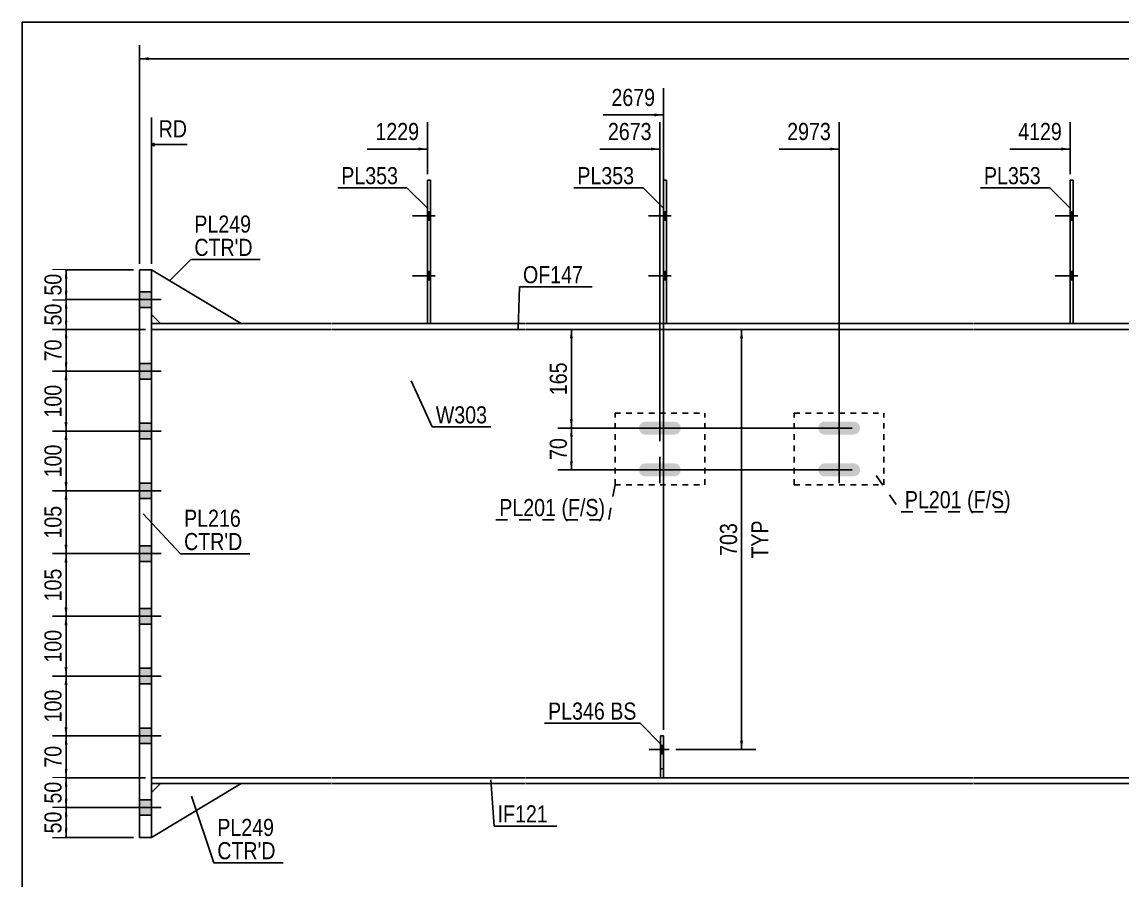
# Model space of a CAD drawing. Header units: millimetres. Extents: x -324 to 89, y -163 to 124.
# Drawn here: x -321.2 to -137.1, y -19.6 to 124 of the extents above; entities that cross this region are included whole.
import ezdxf

# ---------------------------------------------------------------- set-up
doc = ezdxf.new("R2010")
doc.units = ezdxf.units.MM
doc.linetypes.add('DXK_LINE_DOT1', pattern=[1.8814, 0.9407, -0.9407])
doc.linetypes.add('DXK_LINE_DOT2', pattern=[3.9198, 1.9599, -1.9599])
doc.styles.add('Arial Narrow', font='ARIALN.TTF', dxfattribs={"height": 0.2})

# ---------------------------------------------------------------- blocks, each defined once
blk = doc.blocks.new('Unknown-622305629-1210')
at = {"color": 5, "linetype": 'Continuous'}
for p, q in [((88.82, 123.95), (-321.18, 123.95)), ((-321.18, 123.95), (-321.18, -163.05))]:
    blk.add_line(p, q, dxfattribs=at)
blk = doc.blocks.new('Bolt-622305629-1665 - 1231')
at = {"color": 3, "linetype": 'DXK_LINE_DOT2'}
for p, q in [((-212.91, 2.2), (-216.21, 2.2)), ((-213.86, 2.9), (-214.36, 2.9)), ((-213.86, 1.5), (-214.36, 1.5))]:
    blk.add_line(p, q, dxfattribs=at)
blk = doc.blocks.new('Part-622305629-1338 - 1231')
at = {"color": 2, "linetype": 'Continuous'}
for p, q in [((-301.5, 82.5), (-299.5, 82.5)), ((-301.5, 82.5), (-301.5, -12.5)), ((-299.5, 82.5), (-299.5, -12.5)), ((-299.5, -12.5), (-301.5, -12.5))]:
    blk.add_line(p, q, dxfattribs=at)
blk = doc.blocks.new('Part-622305629-1367 - 1231')
at = {"color": 2, "linetype": 'Continuous'}
for p, q in [((-284.5, -3.5), (-299.5, -12.5)), ((-299.5, -5), (-298, -3.5))]:
    blk.add_line(p, q, dxfattribs=at)
at = {"color": 7, "linetype": 'DXK_LINE_DOT1'}
for p, q in [((-298, -3.5), (-284.5, -3.5)), ((-299.5, -12.5), (-299.5, -5))]:
    blk.add_line(p, q, dxfattribs=at)
blk = doc.blocks.new('Part-622305629-1676 - 1231')
at = {"color": 7, "linetype": 'DXK_LINE_DOT1'}
for p, q in [((-191.95, 46.5), (-191.95, 58.5)), ((-191.95, 58.5), (-176.95, 58.5)), ((-176.95, 46.5), (-176.95, 58.5)), ((-191.95, 46.5), (-176.95, 46.5))]:
    blk.add_line(p, q, dxfattribs=at)
blk = doc.blocks.new('Part-622305629-1372 - 1231')
at = {"color": 2, "linetype": 'Continuous'}
for p, q in [((-299.5, 82.5), (-284.5, 73.5)), ((-298, 73.5), (-299.5, 75))]:
    blk.add_line(p, q, dxfattribs=at)
at = {"color": 7, "linetype": 'DXK_LINE_DOT1'}
for p, q in [((-299.5, 75), (-299.5, 82.5)), ((-284.5, 73.5), (-298, 73.5))]:
    blk.add_line(p, q, dxfattribs=at)
blk = doc.blocks.new('Part-622305629-1516 - 1231')
at = {"color": 2, "linetype": 'Continuous'}
for p, q in [((-299.5, -2.5), (-269.5, -2.5)), ((-299.5, -3.5), (-269.5, -3.5)), ((-269.4, -2.5), (-237.05, -2.5)), ((-269.4, -3.5), (-237.05, -3.5)), ((-236.95, -2.5), (-161.95, -2.5)), ((-236.95, -3.5), (-161.95, -3.5)), ((-161.85, -2.5), (-129.5, -2.5)), ((-161.85, -3.5), (-129.5, -3.5))]:
    blk.add_line(p, q, dxfattribs=at)
at = {"color": 7, "linetype": 'DXK_LINE_DOT1'}
blk.add_line((-299.5, -3.5), (-299.5, -2.5), dxfattribs=at)
blk = doc.blocks.new('Part-622305629-1388 - 1231')
at = {"color": 7, "linetype": 'DXK_LINE_DOT1'}
for p, q in [((-299.5, 72.5), (-299.5, -2.5)), ((-299.5, 72.5), (-269.5, 72.5)), ((-269.4, 72.5), (-237.05, 72.5)), ((-236.95, 72.5), (-161.95, 72.5)), ((-161.85, 72.5), (-129.5, 72.5)), ((-299.5, -2.5), (-269.5, -2.5)), ((-269.4, -2.5), (-237.05, -2.5)), ((-236.95, -2.5), (-161.95, -2.5)), ((-161.85, -2.5), (-129.5, -2.5))]:
    blk.add_line(p, q, dxfattribs=at)
blk = doc.blocks.new('Bolt-622305629-1391 - 1231')
at = {"linetype": 'Continuous'}
for points in [[(-301.5, 78.8), (-301.5, 76.2), (-299.5, 76.2), (-299.5, 78.8)], [(-301.5, 78.8), (-301.5, 76.2), (-299.5, 76.2), (-299.5, 78.8)], [(-301.5, 66.8), (-301.5, 64.2), (-299.5, 64.2), (-299.5, 66.8)], [(-301.5, 66.8), (-301.5, 64.2), (-299.5, 64.2), (-299.5, 66.8)], [(-301.5, 56.8), (-301.5, 54.2), (-299.5, 54.2), (-299.5, 56.8)], [(-301.5, 56.8), (-301.5, 54.2), (-299.5, 54.2), (-299.5, 56.8)], [(-301.5, 46.8), (-301.5, 44.2), (-299.5, 44.2), (-299.5, 46.8)], [(-301.5, 46.8), (-301.5, 44.2), (-299.5, 44.2), (-299.5, 46.8)], [(-301.5, 36.3), (-301.5, 33.7), (-299.5, 33.7), (-299.5, 36.3)], [(-301.5, 36.3), (-301.5, 33.7), (-299.5, 33.7), (-299.5, 36.3)], [(-301.5, 25.8), (-301.5, 23.2), (-299.5, 23.2), (-299.5, 25.8)], [(-301.5, 25.8), (-301.5, 23.2), (-299.5, 23.2), (-299.5, 25.8)], [(-301.5, 15.8), (-301.5, 13.2), (-299.5, 13.2), (-299.5, 15.8)], [(-301.5, 15.8), (-301.5, 13.2), (-299.5, 13.2), (-299.5, 15.8)], [(-301.5, 5.8), (-301.5, 3.2), (-299.5, 3.2), (-299.5, 5.8)], [(-301.5, 5.8), (-301.5, 3.2), (-299.5, 3.2), (-299.5, 5.8)], [(-301.5, -6.2), (-301.5, -8.8), (-299.5, -8.8), (-299.5, -6.2)], [(-301.5, -6.2), (-301.5, -8.8), (-299.5, -8.8), (-299.5, -6.2)]]:
    blk.add_hatch(color=3, dxfattribs=at).paths.add_polyline_path(points)
at = {"color": 3, "linetype": 'Continuous'}
for p, q in [((-297.91, 77.5), (-308.5, 77.5)), ((-297.91, 77.5), (-308.5, 77.5)), ((-299.5, 78.8), (-301.5, 78.8)), ((-299.5, 78.8), (-301.5, 78.8)), ((-299.5, 76.2), (-301.5, 76.2)), ((-299.5, 76.2), (-301.5, 76.2)), ((-299.5, 66.8), (-301.5, 66.8)), ((-299.5, 66.8), (-301.5, 66.8)), ((-297.91, 65.5), (-308.5, 65.5)), ((-297.91, 65.5), (-308.5, 65.5)), ((-299.5, 64.2), (-301.5, 64.2)), ((-299.5, 64.2), (-301.5, 64.2)), ((-297.91, 55.5), (-308.5, 55.5)), ((-297.91, 55.5), (-308.5, 55.5)), ((-299.5, 56.8), (-301.5, 56.8)), ((-299.5, 56.8), (-301.5, 56.8)), ((-299.5, 54.2), (-301.5, 54.2)), ((-299.5, 54.2), (-301.5, 54.2)), ((-299.5, 46.8), (-301.5, 46.8)), ((-299.5, 46.8), (-301.5, 46.8)), ((-297.91, 45.5), (-308.5, 45.5)), ((-297.91, 45.5), (-308.5, 45.5)), ((-299.5, 44.2), (-301.5, 44.2)), ((-299.5, 44.2), (-301.5, 44.2)), ((-297.91, 35), (-308.5, 35)), ((-297.91, 35), (-308.5, 35)), ((-299.5, 36.3), (-301.5, 36.3)), ((-299.5, 36.3), (-301.5, 36.3)), ((-299.5, 33.7), (-301.5, 33.7)), ((-299.5, 33.7), (-301.5, 33.7)), ((-299.5, 25.8), (-301.5, 25.8)), ((-299.5, 25.8), (-301.5, 25.8)), ((-297.91, 24.5), (-308.5, 24.5)), ((-297.91, 24.5), (-308.5, 24.5)), ((-299.5, 23.2), (-301.5, 23.2)), ((-299.5, 23.2), (-301.5, 23.2)), ((-299.5, 15.8), (-301.5, 15.8)), ((-299.5, 15.8), (-301.5, 15.8)), ((-297.91, 14.5), (-308.5, 14.5)), ((-297.91, 14.5), (-308.5, 14.5)), ((-299.5, 13.2), (-301.5, 13.2)), ((-299.5, 13.2), (-301.5, 13.2)), ((-299.5, 5.8), (-301.5, 5.8)), ((-299.5, 5.8), (-301.5, 5.8)), ((-297.91, 4.5), (-308.5, 4.5)), ((-297.91, 4.5), (-308.5, 4.5)), ((-299.5, 3.2), (-301.5, 3.2)), ((-299.5, 3.2), (-301.5, 3.2)), ((-299.5, -6.2), (-301.5, -6.2)), ((-299.5, -6.2), (-301.5, -6.2)), ((-297.91, -7.5), (-308.5, -7.5)), ((-297.91, -7.5), (-308.5, -7.5)), ((-299.5, -8.8), (-301.5, -8.8)), ((-299.5, -8.8), (-301.5, -8.8))]:
    blk.add_line(p, q, dxfattribs=at)
blk = doc.blocks.new('Part-622305629-1413 - 1231')
at = {"color": 2, "linetype": 'Continuous'}
for p, q in [((-213.84, 73.5), (-213.84, 97.5)), ((-213.84, 97.5), (-213.34, 97.5)), ((-213.34, 73.5), (-213.34, 97.5))]:
    blk.add_line(p, q, dxfattribs=at)
at = {"color": 7, "linetype": 'DXK_LINE_DOT1'}
blk.add_line((-213.84, 73.5), (-213.34, 73.5), dxfattribs=at)
blk = doc.blocks.new('Part-622305629-1659 - 1231')
at = {"color": 7, "linetype": 'DXK_LINE_DOT1'}
for p, q in [((-214.36, -2.5), (-214.36, 4.5)), ((-214.36, 4.5), (-213.86, 4.5)), ((-213.86, 4.5), (-213.86, -2.5)), ((-214.36, -1), (-213.86, -1))]:
    blk.add_line(p, q, dxfattribs=at)
blk = doc.blocks.new('Part-622305629-1433 - 1231')
at = {"color": 2, "linetype": 'Continuous'}
for p, q in [((-145.3, 97.5), (-145.8, 97.5)), ((-145.8, 97.5), (-145.8, 73.5)), ((-145.3, 73.5), (-145.3, 97.5))]:
    blk.add_line(p, q, dxfattribs=at)
at = {"color": 7, "linetype": 'DXK_LINE_DOT1'}
blk.add_line((-145.8, 73.5), (-145.3, 73.5), dxfattribs=at)
blk = doc.blocks.new('Part-622305629-1438 - 1231')
at = {"color": 2, "linetype": 'Continuous'}
for p, q in [((-253.35, 73.5), (-253.35, 97.5)), ((-253.35, 97.5), (-252.85, 97.5)), ((-252.85, 73.5), (-252.85, 97.5))]:
    blk.add_line(p, q, dxfattribs=at)
at = {"color": 7, "linetype": 'DXK_LINE_DOT1'}
blk.add_line((-253.35, 73.5), (-252.85, 73.5), dxfattribs=at)
blk = doc.blocks.new('Bolt-622305629-1439 - 1231')
at = {"linetype": 'Continuous'}
for points in [[(-213.34, 90.8), (-213.34, 92.2), (-213.84, 92.2), (-213.84, 90.8)], [(-213.34, 90.8), (-213.34, 92.2), (-213.84, 92.2), (-213.84, 90.8)], [(-213.34, 80.8), (-213.34, 82.2), (-213.84, 82.2), (-213.84, 80.8)], [(-213.34, 80.8), (-213.34, 82.2), (-213.84, 82.2), (-213.84, 80.8)]]:
    blk.add_hatch(color=3, dxfattribs=at).paths.add_polyline_path(points)
at = {"color": 3, "linetype": 'Continuous'}
for p, q in [((-213.34, 92.2), (-213.84, 92.2)), ((-213.34, 92.2), (-213.84, 92.2)), ((-212.54, 91.5), (-216.34, 91.5)), ((-212.54, 91.5), (-216.34, 91.5)), ((-213.34, 90.8), (-213.84, 90.8)), ((-213.34, 90.8), (-213.84, 90.8)), ((-212.54, 81.5), (-216.34, 81.5)), ((-212.54, 81.5), (-216.34, 81.5)), ((-213.34, 82.2), (-213.84, 82.2)), ((-213.34, 82.2), (-213.84, 82.2)), ((-213.34, 80.8), (-213.84, 80.8)), ((-213.34, 80.8), (-213.84, 80.8))]:
    blk.add_line(p, q, dxfattribs=at)
blk = doc.blocks.new('Bolt-622305629-1442 - 1231')
at = {"linetype": 'Continuous'}
for points in [[(-145.3, 90.8), (-145.3, 92.2), (-145.8, 92.2), (-145.8, 90.8)], [(-145.3, 90.8), (-145.3, 92.2), (-145.8, 92.2), (-145.8, 90.8)], [(-145.3, 80.8), (-145.3, 82.2), (-145.8, 82.2), (-145.8, 80.8)], [(-145.3, 80.8), (-145.3, 82.2), (-145.8, 82.2), (-145.8, 80.8)]]:
    blk.add_hatch(color=3, dxfattribs=at).paths.add_polyline_path(points)
at = {"color": 3, "linetype": 'Continuous'}
for p, q in [((-145.3, 92.2), (-145.8, 92.2)), ((-145.3, 92.2), (-145.8, 92.2)), ((-144.5, 91.5), (-148.3, 91.5)), ((-144.5, 91.5), (-148.3, 91.5)), ((-145.3, 90.8), (-145.8, 90.8)), ((-145.3, 90.8), (-145.8, 90.8)), ((-144.5, 81.5), (-148.3, 81.5)), ((-144.5, 81.5), (-148.3, 81.5)), ((-145.3, 82.2), (-145.8, 82.2)), ((-145.3, 82.2), (-145.8, 82.2)), ((-145.3, 80.8), (-145.8, 80.8)), ((-145.3, 80.8), (-145.8, 80.8))]:
    blk.add_line(p, q, dxfattribs=at)
blk = doc.blocks.new('Bolt-622305629-1443 - 1231')
at = {"linetype": 'Continuous'}
for points in [[(-252.85, 90.8), (-252.85, 92.2), (-253.35, 92.2), (-253.35, 90.8)], [(-252.85, 90.8), (-252.85, 92.2), (-253.35, 92.2), (-253.35, 90.8)], [(-252.85, 80.8), (-252.85, 82.2), (-253.35, 82.2), (-253.35, 80.8)], [(-252.85, 80.8), (-252.85, 82.2), (-253.35, 82.2), (-253.35, 80.8)]]:
    blk.add_hatch(color=3, dxfattribs=at).paths.add_polyline_path(points)
at = {"color": 3, "linetype": 'Continuous'}
for p, q in [((-252.85, 92.2), (-253.35, 92.2)), ((-252.85, 92.2), (-253.35, 92.2)), ((-252.05, 91.5), (-255.85, 91.5)), ((-252.05, 91.5), (-255.85, 91.5)), ((-252.85, 90.8), (-253.35, 90.8)), ((-252.85, 90.8), (-253.35, 90.8)), ((-252.05, 81.5), (-255.85, 81.5)), ((-252.05, 81.5), (-255.85, 81.5)), ((-252.85, 82.2), (-253.35, 82.2)), ((-252.85, 82.2), (-253.35, 82.2)), ((-252.85, 80.8), (-253.35, 80.8)), ((-252.85, 80.8), (-253.35, 80.8))]:
    blk.add_line(p, q, dxfattribs=at)
blk = doc.blocks.new('Bolt-622305629-1446 - 1231')
at = {"linetype": 'Continuous'}
blk.add_hatch(color=3, dxfattribs=at).paths.add_polyline_path([(-213.86, 1.5), (-213.86, 2.9), (-214.36, 2.9), (-214.36, 1.5)])
at = {"color": 3, "linetype": 'Continuous'}
for p, q in [((-212.91, 2.2), (-216.21, 2.2)), ((-213.86, 2.9), (-214.36, 2.9)), ((-213.86, 1.5), (-214.36, 1.5))]:
    blk.add_line(p, q, dxfattribs=at)
blk = doc.blocks.new('Part-622305629-1560 - 1231')
at = {"color": 2, "linetype": 'Continuous'}
for p, q in [((-269.5, 73.5), (-299.5, 73.5)), ((-269.5, 72.5), (-299.5, 72.5)), ((-237.05, 73.5), (-269.4, 73.5)), ((-237.05, 72.5), (-269.4, 72.5)), ((-161.95, 73.5), (-236.95, 73.5)), ((-161.95, 72.5), (-236.95, 72.5)), ((-129.5, 73.5), (-161.85, 73.5)), ((-129.5, 72.5), (-161.85, 72.5))]:
    blk.add_line(p, q, dxfattribs=at)
at = {"color": 7, "linetype": 'DXK_LINE_DOT1'}
blk.add_line((-299.5, 73.5), (-299.5, 72.5), dxfattribs=at)
blk = doc.blocks.new('Part-622305629-1664 - 1231')
at = {"color": 2, "linetype": 'Continuous'}
for p, q in [((-214.36, -2.5), (-214.36, 4.5)), ((-214.36, 4.5), (-213.86, 4.5)), ((-213.86, 4.5), (-213.86, -2.5))]:
    blk.add_line(p, q, dxfattribs=at)
blk = doc.blocks.new('Part-622305629-1671 - 1231')
at = {"color": 7, "linetype": 'DXK_LINE_DOT1'}
for p, q in [((-221.95, 46.5), (-221.95, 58.5)), ((-221.95, 58.5), (-206.95, 58.5)), ((-206.95, 46.5), (-206.95, 58.5)), ((-221.95, 46.5), (-206.95, 46.5))]:
    blk.add_line(p, q, dxfattribs=at)
blk = doc.blocks.new('Bolt-622305629-1677 - 1231')
at = {"linetype": 'Continuous'}
for points in [[(-181.27, 55.22), (-181.03, 55.58), (-180.95, 56), (-181.03, 56.42), (-181.27, 56.78), (-181.63, 57.02), (-182.05, 57.1), (-186.85, 57.1), (-187.27, 57.02), (-187.63, 56.78), (-187.87, 56.42), (-187.95, 56), (-187.87, 55.58), (-187.63, 55.22), (-187.27, 54.98), (-186.85, 54.9), (-182.05, 54.9), (-181.63, 54.98)], [(-181.27, 48.22), (-181.03, 48.58), (-180.95, 49), (-181.03, 49.42), (-181.27, 49.78), (-181.63, 50.02), (-182.05, 50.1), (-186.85, 50.1), (-187.27, 50.02), (-187.63, 49.78), (-187.87, 49.42), (-187.95, 49), (-187.87, 48.58), (-187.63, 48.22), (-187.27, 47.98), (-186.85, 47.9), (-182.05, 47.9), (-181.63, 47.98)]]:
    blk.add_hatch(color=3, dxfattribs=at).paths.add_polyline_path(points)
at = {"color": 3, "linetype": 'Continuous'}
for p, q in [((-184.45, 53.8), (-184.45, 58.2)), ((-186.65, 56), (-182.25, 56)), ((-184.45, 46.8), (-184.45, 51.2)), ((-186.65, 49), (-182.25, 49))]:
    blk.add_line(p, q, dxfattribs=at)
blk = doc.blocks.new('Bolt-622305629-1678 - 1231')
at = {"linetype": 'Continuous'}
for points in [[(-211.27, 55.22), (-211.03, 55.58), (-210.95, 56), (-211.03, 56.42), (-211.27, 56.78), (-211.63, 57.02), (-212.05, 57.1), (-216.85, 57.1), (-217.27, 57.02), (-217.63, 56.78), (-217.87, 56.42), (-217.95, 56), (-217.87, 55.58), (-217.63, 55.22), (-217.27, 54.98), (-216.85, 54.9), (-212.05, 54.9), (-211.63, 54.98)], [(-211.27, 48.22), (-211.03, 48.58), (-210.95, 49), (-211.03, 49.42), (-211.27, 49.78), (-211.63, 50.02), (-212.05, 50.1), (-216.85, 50.1), (-217.27, 50.02), (-217.63, 49.78), (-217.87, 49.42), (-217.95, 49), (-217.87, 48.58), (-217.63, 48.22), (-217.27, 47.98), (-216.85, 47.9), (-212.05, 47.9), (-211.63, 47.98)]]:
    blk.add_hatch(color=3, dxfattribs=at).paths.add_polyline_path(points)
at = {"color": 3, "linetype": 'Continuous'}
for p, q in [((-214.45, 53.8), (-214.45, 58.2)), ((-216.65, 56), (-212.25, 56)), ((-214.45, 46.8), (-214.45, 51.2)), ((-216.65, 49), (-212.25, 49))]:
    blk.add_line(p, q, dxfattribs=at)
blk = doc.blocks.new('StraightDimension-622305629-1929 - 1231')
at = {"linetype": 'Continuous'}
for points in [[(-314.07, 76), (-313.82, 77.5), (-313.57, 76)], [(-313.57, 74), (-313.82, 72.5), (-314.07, 74)]]:
    blk.add_hatch(color=7, dxfattribs=at).paths.add_polyline_path(points)
at = {"color": 7, "linetype": 'Continuous'}
for p, q in [((-305.98, 77.5), (-316.07, 77.5)), ((-313.82, 72.5), (-313.82, 77.5)), ((-300.5, 72.5), (-316.07, 72.5))]:
    blk.add_line(p, q, dxfattribs=at)
at = {"color": 0}
blk.add_wipeout([(-313.97, 77.43), (-318.17, 77.43), (-318.17, 72.57), (-313.97, 72.57)], dxfattribs=at)
at = {"color": 3, "style": 'Arial Narrow'}
blk.add_text('50', height=2.863, rotation=90.0002, dxfattribs=at).set_placement((-314.57, 73.17))
blk = doc.blocks.new('StraightDimension-622305629-1995 - 1231')
at = {"linetype": 'Continuous'}
for points in [[(-314.07, 13), (-313.82, 14.5), (-313.57, 13)], [(-313.57, 5.99), (-313.82, 4.49), (-314.07, 5.99)]]:
    blk.add_hatch(color=7, dxfattribs=at).paths.add_polyline_path(points)
at = {"color": 7, "linetype": 'Continuous'}
for p, q in [((-300.5, 14.5), (-316.07, 14.5)), ((-313.82, 4.49), (-313.82, 14.5)), ((-300.5, 4.49), (-316.07, 4.49))]:
    blk.add_line(p, q, dxfattribs=at)
at = {"color": 0}
blk.add_wipeout([(-313.97, 12.84), (-318.17, 12.84), (-318.17, 6.15), (-313.97, 6.15)], dxfattribs=at)
at = {"color": 3, "style": 'Arial Narrow'}
blk.add_text('100', height=2.863, rotation=90.0002, dxfattribs=at).set_placement((-314.57, 6.75))
blk = doc.blocks.new('StraightDimension-622305629-1704 - 1231')
at = {"linetype": 'Continuous'}
for points in [[(-201.03, 71), (-200.78, 72.5), (-200.53, 71)], [(-200.53, 3.7), (-200.78, 2.2), (-201.03, 3.7)]]:
    blk.add_hatch(color=7, dxfattribs=at).paths.add_polyline_path(points)
at = {"color": 7, "linetype": 'Continuous'}
for p, q in [((-211.76, 72.5), (-198.38, 72.5)), ((-200.78, 2.2), (-200.78, 72.5)), ((-211.79, 2.2), (-198.38, 2.2))]:
    blk.add_line(p, q, dxfattribs=at)
at = {"color": 0}
blk.add_wipeout([(-200.93, 40.69), (-205.13, 40.69), (-205.13, 34.01), (-200.93, 34.01)], dxfattribs=at)
at = {"color": 0, "linetype": 'Continuous'}
blk.add_wipeout([(-195.68, 41.14), (-199.88, 41.14), (-199.88, 33.56), (-195.68, 33.56)], dxfattribs=at)
at = {"color": 3, "style": 'Arial Narrow'}
blk.add_text('703', height=2.863, rotation=90.0002, dxfattribs=at).set_placement((-201.53, 34.61))
at = {"color": 3, "linetype": 'Continuous', "style": 'Arial Narrow'}
blk.add_text('TYP', height=2.863, rotation=90.0002, dxfattribs=at).set_placement((-196.28, 34.16))
blk = doc.blocks.new('StraightDimension-622305629-1802 - 1231')
at = {"linetype": 'Continuous'}
blk.add_hatch(color=7, dxfattribs=at).paths.add_polyline_path([(-300, 117.56), (-301.5, 117.81), (-300, 118.06)])
at = {"color": 7, "linetype": 'Continuous'}
for p, q in [((-301.5, 83.5), (-301.5, 120.06)), ((-301.5, 117.81), (70.74, 117.81))]:
    blk.add_line(p, q, dxfattribs=at)
blk = doc.blocks.new('StraightDimension-622305629-1919 - 1231')
at = {"linetype": 'Continuous'}
for points in [[(-314.07, 81), (-313.82, 82.5), (-313.57, 81)], [(-313.57, 79), (-313.82, 77.5), (-314.07, 79)]]:
    blk.add_hatch(color=7, dxfattribs=at).paths.add_polyline_path(points)
at = {"color": 7, "linetype": 'Continuous'}
for p, q in [((-302.5, 82.5), (-316.07, 82.5)), ((-313.82, 77.5), (-313.82, 82.5)), ((-305.98, 77.5), (-316.07, 77.5))]:
    blk.add_line(p, q, dxfattribs=at)
at = {"color": 0}
blk.add_wipeout([(-313.97, 82.43), (-318.17, 82.43), (-318.17, 77.57), (-313.97, 77.57)], dxfattribs=at)
at = {"color": 3, "style": 'Arial Narrow'}
blk.add_text('50', height=2.863, rotation=90.0002, dxfattribs=at).set_placement((-314.57, 78.17))
blk = doc.blocks.new('StraightDimension-622305629-1938 - 1231')
at = {"linetype": 'Continuous'}
for points in [[(-314.07, 71), (-313.82, 72.5), (-313.57, 71)], [(-313.57, 67.01), (-313.82, 65.51), (-314.07, 67.01)]]:
    blk.add_hatch(color=7, dxfattribs=at).paths.add_polyline_path(points)
at = {"color": 7, "linetype": 'Continuous'}
for p, q in [((-300.5, 72.5), (-316.07, 72.5)), ((-313.82, 65.51), (-313.82, 72.5)), ((-300.5, 65.51), (-316.07, 65.51))]:
    blk.add_line(p, q, dxfattribs=at)
at = {"color": 0}
blk.add_wipeout([(-313.97, 71.43), (-318.17, 71.43), (-318.17, 66.58), (-313.97, 66.58)], dxfattribs=at)
at = {"color": 3, "style": 'Arial Narrow'}
blk.add_text('70', height=2.863, rotation=90.0002, dxfattribs=at).set_placement((-314.57, 67.18))
blk = doc.blocks.new('StraightDimension-622305629-1946 - 1231')
at = {"linetype": 'Continuous'}
for points in [[(-314.07, 64.01), (-313.82, 65.51), (-313.57, 64.01)], [(-313.57, 57), (-313.82, 55.5), (-314.07, 57)]]:
    blk.add_hatch(color=7, dxfattribs=at).paths.add_polyline_path(points)
at = {"color": 7, "linetype": 'Continuous'}
for p, q in [((-300.5, 65.51), (-316.07, 65.51)), ((-313.82, 55.5), (-313.82, 65.51)), ((-300.5, 55.5), (-316.07, 55.5))]:
    blk.add_line(p, q, dxfattribs=at)
at = {"color": 0}
blk.add_wipeout([(-313.97, 63.85), (-318.17, 63.85), (-318.17, 57.16), (-313.97, 57.16)], dxfattribs=at)
at = {"color": 3, "style": 'Arial Narrow'}
blk.add_text('100', height=2.863, rotation=90.0002, dxfattribs=at).set_placement((-314.57, 57.76))
blk = doc.blocks.new('StraightDimension-622305629-1955 - 1231')
at = {"linetype": 'Continuous'}
for points in [[(-314.07, 54), (-313.82, 55.5), (-313.57, 54)], [(-313.57, 47), (-313.82, 45.5), (-314.07, 47)]]:
    blk.add_hatch(color=7, dxfattribs=at).paths.add_polyline_path(points)
at = {"color": 7, "linetype": 'Continuous'}
for p, q in [((-300.5, 55.5), (-316.07, 55.5)), ((-313.82, 45.5), (-313.82, 55.5)), ((-300.5, 45.5), (-316.07, 45.5))]:
    blk.add_line(p, q, dxfattribs=at)
at = {"color": 0}
blk.add_wipeout([(-313.97, 53.84), (-318.17, 53.84), (-318.17, 47.16), (-313.97, 47.16)], dxfattribs=at)
at = {"color": 3, "style": 'Arial Narrow'}
blk.add_text('100', height=2.863, rotation=90.0002, dxfattribs=at).set_placement((-314.57, 47.76))
blk = doc.blocks.new('StraightDimension-622305629-1962 - 1231')
at = {"linetype": 'Continuous'}
for points in [[(-314.07, 44), (-313.82, 45.5), (-313.57, 44)], [(-313.57, 36.5), (-313.82, 35), (-314.07, 36.5)]]:
    blk.add_hatch(color=7, dxfattribs=at).paths.add_polyline_path(points)
at = {"color": 7, "linetype": 'Continuous'}
for p, q in [((-300.5, 45.5), (-316.07, 45.5)), ((-313.82, 35), (-313.82, 45.5)), ((-301.5, 35), (-316.07, 35))]:
    blk.add_line(p, q, dxfattribs=at)
at = {"color": 0}
blk.add_wipeout([(-313.97, 43.59), (-318.17, 43.59), (-318.17, 36.91), (-313.97, 36.91)], dxfattribs=at)
at = {"color": 3, "style": 'Arial Narrow'}
blk.add_text('105', height=2.863, rotation=90.0002, dxfattribs=at).set_placement((-314.57, 37.51))
blk = doc.blocks.new('StraightDimension-622305629-1975 - 1231')
at = {"linetype": 'Continuous'}
for points in [[(-314.07, 33.5), (-313.82, 35), (-313.57, 33.5)], [(-313.57, 26), (-313.82, 24.5), (-314.07, 26)]]:
    blk.add_hatch(color=7, dxfattribs=at).paths.add_polyline_path(points)
at = {"color": 7, "linetype": 'Continuous'}
for p, q in [((-301.5, 35), (-316.07, 35)), ((-313.82, 24.5), (-313.82, 35)), ((-300.5, 24.5), (-316.07, 24.5))]:
    blk.add_line(p, q, dxfattribs=at)
at = {"color": 0}
blk.add_wipeout([(-313.97, 33.09), (-318.17, 33.09), (-318.17, 26.41), (-313.97, 26.41)], dxfattribs=at)
at = {"color": 3, "style": 'Arial Narrow'}
blk.add_text('105', height=2.863, rotation=90.0002, dxfattribs=at).set_placement((-314.57, 27.01))
blk = doc.blocks.new('StraightDimension-622305629-1988 - 1231')
at = {"linetype": 'Continuous'}
for points in [[(-314.07, 23), (-313.82, 24.5), (-313.57, 23)], [(-313.57, 16), (-313.82, 14.5), (-314.07, 16)]]:
    blk.add_hatch(color=7, dxfattribs=at).paths.add_polyline_path(points)
at = {"color": 7, "linetype": 'Continuous'}
for p, q in [((-300.5, 24.5), (-316.07, 24.5)), ((-313.82, 14.5), (-313.82, 24.5)), ((-300.5, 14.5), (-316.07, 14.5))]:
    blk.add_line(p, q, dxfattribs=at)
at = {"color": 0}
blk.add_wipeout([(-313.97, 22.84), (-318.17, 22.84), (-318.17, 16.16), (-313.97, 16.16)], dxfattribs=at)
at = {"color": 3, "style": 'Arial Narrow'}
blk.add_text('100', height=2.863, rotation=90.0002, dxfattribs=at).set_placement((-314.57, 16.76))
blk = doc.blocks.new('StraightDimension-622305629-2004 - 1231')
at = {"linetype": 'Continuous'}
for points in [[(-314.07, 2.99), (-313.82, 4.49), (-313.57, 2.99)], [(-313.57, -1), (-313.82, -2.5), (-314.07, -1)]]:
    blk.add_hatch(color=7, dxfattribs=at).paths.add_polyline_path(points)
at = {"color": 7, "linetype": 'Continuous'}
for p, q in [((-300.5, 4.49), (-316.07, 4.49)), ((-313.82, -2.5), (-313.82, 4.49)), ((-300.5, -2.5), (-316.07, -2.5))]:
    blk.add_line(p, q, dxfattribs=at)
at = {"color": 0}
blk.add_wipeout([(-313.97, 3.42), (-318.17, 3.42), (-318.17, -1.43), (-313.97, -1.43)], dxfattribs=at)
at = {"color": 3, "style": 'Arial Narrow'}
blk.add_text('70', height=2.863, rotation=90.0002, dxfattribs=at).set_placement((-314.57, -0.83))
blk = doc.blocks.new('StraightDimension-622305629-2010 - 1231')
at = {"linetype": 'Continuous'}
for points in [[(-314.07, -4), (-313.82, -2.5), (-313.57, -4)], [(-313.57, -6), (-313.82, -7.5), (-314.07, -6)]]:
    blk.add_hatch(color=7, dxfattribs=at).paths.add_polyline_path(points)
at = {"color": 7, "linetype": 'Continuous'}
for p, q in [((-300.5, -2.5), (-316.07, -2.5)), ((-313.82, -7.5), (-313.82, -2.5)), ((-300.5, -7.5), (-316.07, -7.5))]:
    blk.add_line(p, q, dxfattribs=at)
at = {"color": 0}
blk.add_wipeout([(-313.97, -2.57), (-318.17, -2.57), (-318.17, -7.43), (-313.97, -7.43)], dxfattribs=at)
at = {"color": 3, "style": 'Arial Narrow'}
blk.add_text('50', height=2.863, rotation=90.0002, dxfattribs=at).set_placement((-314.57, -6.83))
blk = doc.blocks.new('StraightDimension-622305629-2025 - 1231')
at = {"linetype": 'Continuous'}
for points in [[(-314.07, -9), (-313.82, -7.5), (-313.57, -9)], [(-313.57, -11), (-313.82, -12.5), (-314.07, -11)]]:
    blk.add_hatch(color=7, dxfattribs=at).paths.add_polyline_path(points)
at = {"color": 7, "linetype": 'Continuous'}
for p, q in [((-300.5, -7.5), (-316.07, -7.5)), ((-313.82, -12.5), (-313.82, -7.5)), ((-302.5, -12.5), (-316.07, -12.5))]:
    blk.add_line(p, q, dxfattribs=at)
at = {"color": 0}
blk.add_wipeout([(-313.97, -7.57), (-318.17, -7.57), (-318.17, -12.43), (-313.97, -12.43)], dxfattribs=at)
at = {"color": 3, "style": 'Arial Narrow'}
blk.add_text('50', height=2.863, rotation=90.0002, dxfattribs=at).set_placement((-314.57, -11.83))
blk = doc.blocks.new('StraightDimension-622305629-2788 - 1231')
at = {"linetype": 'Continuous'}
for points in [[(-229.51, 71), (-229.26, 72.5), (-229.01, 71)], [(-229.01, 57.5), (-229.26, 56), (-229.51, 57.5)]]:
    blk.add_hatch(color=7, dxfattribs=at).paths.add_polyline_path(points)
at = {"color": 7, "linetype": 'Continuous'}
for p, q in [((-185.45, 72.5), (-231.51, 72.5)), ((-229.26, 56), (-229.26, 72.5)), ((-185.45, 56), (-231.51, 56))]:
    blk.add_line(p, q, dxfattribs=at)
at = {"color": 0}
blk.add_wipeout([(-229.41, 67.59), (-233.61, 67.59), (-233.61, 60.91), (-229.41, 60.91)], dxfattribs=at)
at = {"color": 3, "style": 'Arial Narrow'}
blk.add_text('165', height=2.863, rotation=90.0002, dxfattribs=at).set_placement((-230.01, 61.51))
blk = doc.blocks.new('StraightDimension-622305629-2789 - 1231')
at = {"linetype": 'Continuous'}
for points in [[(-229.51, 54.5), (-229.26, 56), (-229.01, 54.5)], [(-229.01, 50.5), (-229.26, 49), (-229.51, 50.5)]]:
    blk.add_hatch(color=7, dxfattribs=at).paths.add_polyline_path(points)
at = {"color": 7, "linetype": 'Continuous'}
for p, q in [((-185.45, 56), (-231.51, 56)), ((-229.26, 49), (-229.26, 56)), ((-185.45, 49), (-231.51, 49))]:
    blk.add_line(p, q, dxfattribs=at)
at = {"color": 0}
blk.add_wipeout([(-229.41, 54.93), (-233.61, 54.93), (-233.61, 50.07), (-229.41, 50.07)], dxfattribs=at)
at = {"color": 3, "style": 'Arial Narrow'}
blk.add_text('70', height=2.863, rotation=90.0002, dxfattribs=at).set_placement((-230.01, 50.67))
blk = doc.blocks.new('StraightDimension-622305629-3240 - 1231')
at = {"linetype": 'Continuous'}
blk.add_hatch(color=7, dxfattribs=at).paths.add_polyline_path([(-147.3, 102.95), (-145.8, 102.7), (-147.3, 102.45)])
at = {"color": 7, "linetype": 'Continuous'}
for p, q in [((-145.8, 98.5), (-145.8, 107.2)), ((-155.86, 102.7), (-145.8, 102.7))]:
    blk.add_line(p, q, dxfattribs=at)
at = {"color": 0}
blk.add_wipeout([(-146.57, 103.6), (-146.57, 107.8), (-155.09, 107.8), (-155.09, 103.6)], dxfattribs=at)
at = {"color": 3, "style": 'Arial Narrow'}
blk.add_text('4129', height=2.863, dxfattribs=at).set_placement((-154.49, 104.2))
blk = doc.blocks.new('StraightDimension-622305629-3241 - 1231')
at = {"linetype": 'Continuous'}
blk.add_hatch(color=7, dxfattribs=at).paths.add_polyline_path([(-185.95, 102.95), (-184.45, 102.7), (-185.95, 102.45)])
at = {"color": 7, "linetype": 'Continuous'}
for p, q in [((-184.45, 50), (-184.45, 107.2)), ((-194.51, 102.7), (-184.45, 102.7))]:
    blk.add_line(p, q, dxfattribs=at)
at = {"color": 0}
blk.add_wipeout([(-185.22, 103.6), (-185.22, 107.8), (-193.74, 107.8), (-193.74, 103.6)], dxfattribs=at)
at = {"color": 3, "style": 'Arial Narrow'}
blk.add_text('2973', height=2.863, dxfattribs=at).set_placement((-193.14, 104.2))
blk = doc.blocks.new('StraightDimension-622305629-3242 - 1231')
at = {"linetype": 'Continuous'}
blk.add_hatch(color=7, dxfattribs=at).paths.add_polyline_path([(-215.36, 108.65), (-213.86, 108.4), (-215.36, 108.15)])
at = {"color": 7, "linetype": 'Continuous'}
for p, q in [((-213.86, 5.5), (-213.86, 112.9)), ((-223.92, 108.4), (-213.86, 108.4))]:
    blk.add_line(p, q, dxfattribs=at)
at = {"color": 0}
blk.add_wipeout([(-214.64, 109.3), (-214.64, 113.5), (-223.15, 113.5), (-223.15, 109.3)], dxfattribs=at)
at = {"color": 3, "style": 'Arial Narrow'}
blk.add_text('2679', height=2.863, dxfattribs=at).set_placement((-222.55, 109.9))
blk = doc.blocks.new('StraightDimension-622305629-3243 - 1231')
at = {"linetype": 'Continuous'}
blk.add_hatch(color=7, dxfattribs=at).paths.add_polyline_path([(-215.95, 102.95), (-214.45, 102.7), (-215.95, 102.45)])
at = {"color": 7, "linetype": 'Continuous'}
for p, q in [((-214.45, 57), (-214.45, 107.2)), ((-224.51, 102.7), (-214.45, 102.7))]:
    blk.add_line(p, q, dxfattribs=at)
at = {"color": 0}
blk.add_wipeout([(-215.22, 103.6), (-215.22, 107.8), (-223.74, 107.8), (-223.74, 103.6)], dxfattribs=at)
at = {"color": 3, "style": 'Arial Narrow'}
blk.add_text('2673', height=2.863, dxfattribs=at).set_placement((-223.14, 104.2))
blk = doc.blocks.new('StraightDimension-622305629-3244 - 1231')
at = {"linetype": 'Continuous'}
blk.add_hatch(color=7, dxfattribs=at).paths.add_polyline_path([(-254.85, 102.95), (-253.35, 102.7), (-254.85, 102.45)])
at = {"color": 7, "linetype": 'Continuous'}
for p, q in [((-253.35, 98.5), (-253.35, 107.2)), ((-263.41, 102.7), (-253.35, 102.7))]:
    blk.add_line(p, q, dxfattribs=at)
at = {"color": 0, "linetype": 'Continuous'}
blk.add_wipeout([(-292.97, 104.05), (-292.97, 108.25), (-298.91, 108.25), (-298.91, 104.05)], dxfattribs=at)
at = {"color": 7, "linetype": 'Continuous'}
for p, q in [((-299.5, 83.5), (-299.5, 107.95)), ((-299, 103.7), (-299.5, 103.45)), ((-299, 103.2), (-299.5, 103.45)), ((-293.57, 103.45), (-299.5, 103.45))]:
    blk.add_line(p, q, dxfattribs=at)
at = {"color": 3, "linetype": 'Continuous', "style": 'Arial Narrow'}
blk.add_text('RD', height=2.863, dxfattribs=at).set_placement((-298.31, 104.65))
at = {"color": 0}
blk.add_wipeout([(-254.12, 103.6), (-254.12, 107.8), (-262.64, 107.8), (-262.64, 103.6)], dxfattribs=at)
at = {"color": 3, "style": 'Arial Narrow'}
blk.add_text('1229', height=2.863, dxfattribs=at).set_placement((-262.04, 104.2))
blk = doc.blocks.new('Mark-622305629-1334 - 1231')
at = {"color": 0}
blk.add_wipeout([(-284.56, 39.48), (-284.56, 42.48), (-294.06, 42.48), (-294.06, 39.48)], dxfattribs=at)
blk.add_wipeout([(-284.56, 39.48), (-284.56, 42.48), (-294.06, 42.48), (-294.06, 39.48)], dxfattribs=at)
blk.add_wipeout([(-284.31, 35.58), (-284.31, 38.58), (-294.06, 38.58), (-294.06, 35.58)], dxfattribs=at)
blk.add_wipeout([(-284.31, 35.58), (-284.31, 38.58), (-294.06, 38.58), (-294.06, 35.58)], dxfattribs=at)
at = {"color": 7, "linetype": 'Continuous'}
for p, q in [((-300.9, 41.64), (-294.66, 34.98)), ((-294.66, 34.98), (-283.06, 34.98))]:
    blk.add_line(p, q, dxfattribs=at)
at = {"color": 3, "style": 'Arial Narrow'}
blk.add_text('PL216', height=2.863, dxfattribs=at).set_placement((-294.06, 39.48))
at = {"color": 1, "style": 'Arial Narrow'}
blk.add_text("CTR'D", height=2.863, dxfattribs=at).set_placement((-294.06, 35.58))
blk = doc.blocks.new('Mark-622305629-1363 - 1231')
at = {"color": 0}
blk.add_wipeout([(-279, -12.25), (-279, -9.25), (-288.5, -9.25), (-288.5, -12.25)], dxfattribs=at)
blk.add_wipeout([(-279, -12.25), (-279, -9.25), (-288.5, -9.25), (-288.5, -12.25)], dxfattribs=at)
blk.add_wipeout([(-278.75, -16.15), (-278.75, -13.15), (-288.5, -13.15), (-288.5, -16.15)], dxfattribs=at)
blk.add_wipeout([(-278.75, -16.15), (-278.75, -13.15), (-288.5, -13.15), (-288.5, -16.15)], dxfattribs=at)
at = {"color": 7, "linetype": 'Continuous'}
for p, q in [((-292.81, -5.59), (-289.1, -16.75)), ((-289.1, -16.75), (-277.5, -16.75))]:
    blk.add_line(p, q, dxfattribs=at)
at = {"color": 3, "style": 'Arial Narrow'}
blk.add_text('PL249', height=2.863, dxfattribs=at).set_placement((-288.5, -12.25))
at = {"color": 1, "style": 'Arial Narrow'}
blk.add_text("CTR'D", height=2.863, dxfattribs=at).set_placement((-288.5, -16.15))
blk = doc.blocks.new('Mark-622305629-1368 - 1231')
at = {"color": 0}
blk.add_wipeout([(-282.83, 88.71), (-282.83, 91.71), (-292.34, 91.71), (-292.34, 88.71)], dxfattribs=at)
blk.add_wipeout([(-282.83, 88.71), (-282.83, 91.71), (-292.34, 91.71), (-292.34, 88.71)], dxfattribs=at)
blk.add_wipeout([(-282.58, 84.81), (-282.58, 87.81), (-292.34, 87.81), (-292.34, 84.81)], dxfattribs=at)
blk.add_wipeout([(-282.58, 84.81), (-282.58, 87.81), (-292.34, 87.81), (-292.34, 84.81)], dxfattribs=at)
at = {"color": 7, "linetype": 'Continuous'}
for p, q in [((-296.47, 80.67), (-292.94, 84.21)), ((-292.94, 84.21), (-281.33, 84.21))]:
    blk.add_line(p, q, dxfattribs=at)
at = {"color": 3, "style": 'Arial Narrow'}
blk.add_text('PL249', height=2.863, dxfattribs=at).set_placement((-292.34, 88.71))
at = {"color": 1, "style": 'Arial Narrow'}
blk.add_text("CTR'D", height=2.863, dxfattribs=at).set_placement((-292.34, 84.81))
blk = doc.blocks.new('Mark-622305629-1512 - 1231')
at = {"color": 0}
blk.add_wipeout([(-233.2, -9.99), (-233.2, -6.99), (-241.6, -6.99), (-241.6, -9.99)], dxfattribs=at)
blk.add_wipeout([(-233.2, -9.99), (-233.2, -6.99), (-241.6, -6.99), (-241.6, -9.99)], dxfattribs=at)
at = {"color": 7, "linetype": 'Continuous'}
for p, q in [((-242.75, -2.85), (-242.2, -10.59)), ((-242.2, -10.59), (-231.7, -10.59))]:
    blk.add_line(p, q, dxfattribs=at)
at = {"color": 3, "style": 'Arial Narrow'}
blk.add_text('IF121', height=2.863, dxfattribs=at).set_placement((-241.6, -9.99))
blk = doc.blocks.new('Mark-622305629-1384 - 1231')
at = {"color": 0}
blk.add_wipeout([(-243.35, 56.79), (-243.35, 59.79), (-251.94, 59.79), (-251.94, 56.79)], dxfattribs=at)
blk.add_wipeout([(-243.35, 56.79), (-243.35, 59.79), (-251.94, 59.79), (-251.94, 56.79)], dxfattribs=at)
at = {"color": 7, "linetype": 'Continuous'}
for p, q in [((-256.07, 63.93), (-252.54, 56.19)), ((-252.54, 56.19), (-242.75, 56.19))]:
    blk.add_line(p, q, dxfattribs=at)
at = {"color": 3, "style": 'Arial Narrow'}
blk.add_text('W303', height=2.863, dxfattribs=at).set_placement((-251.94, 56.79))
blk = doc.blocks.new('Mark-622305629-1409 - 1231')
at = {"color": 7, "linetype": 'Continuous'}
blk.add_line((-213.71, 92.67), (-217.24, 96.21), dxfattribs=at)
at = {"color": 0}
blk.add_wipeout([(-218.74, 96.81), (-218.74, 99.81), (-228.25, 99.81), (-228.25, 96.81)], dxfattribs=at)
blk.add_wipeout([(-218.74, 96.81), (-218.74, 99.81), (-228.25, 99.81), (-228.25, 96.81)], dxfattribs=at)
at = {"color": 7, "linetype": 'Continuous'}
blk.add_line((-228.85, 96.21), (-217.24, 96.21), dxfattribs=at)
at = {"color": 3, "style": 'Arial Narrow'}
blk.add_text('PL353', height=2.863, dxfattribs=at).set_placement((-228.25, 96.81))
blk = doc.blocks.new('Mark-622305629-1429 - 1231')
at = {"color": 7, "linetype": 'Continuous'}
blk.add_line((-145.67, 92.67), (-149.21, 96.21), dxfattribs=at)
at = {"color": 0}
blk.add_wipeout([(-150.71, 96.81), (-150.71, 99.81), (-160.21, 99.81), (-160.21, 96.81)], dxfattribs=at)
blk.add_wipeout([(-150.71, 96.81), (-150.71, 99.81), (-160.21, 99.81), (-160.21, 96.81)], dxfattribs=at)
at = {"color": 7, "linetype": 'Continuous'}
blk.add_line((-160.81, 96.21), (-149.21, 96.21), dxfattribs=at)
at = {"color": 3, "style": 'Arial Narrow'}
blk.add_text('PL353', height=2.863, dxfattribs=at).set_placement((-160.21, 96.81))
blk = doc.blocks.new('Mark-622305629-1434 - 1231')
at = {"color": 7, "linetype": 'Continuous'}
blk.add_line((-253.22, 92.67), (-256.76, 96.21), dxfattribs=at)
at = {"color": 0}
blk.add_wipeout([(-258.26, 96.81), (-258.26, 99.81), (-267.76, 99.81), (-267.76, 96.81)], dxfattribs=at)
blk.add_wipeout([(-258.26, 96.81), (-258.26, 99.81), (-267.76, 99.81), (-267.76, 96.81)], dxfattribs=at)
at = {"color": 7, "linetype": 'Continuous'}
blk.add_line((-268.36, 96.21), (-256.76, 96.21), dxfattribs=at)
at = {"color": 3, "style": 'Arial Narrow'}
blk.add_text('PL353', height=2.863, dxfattribs=at).set_placement((-267.76, 96.81))
blk = doc.blocks.new('Mark-622305629-1556 - 1231')
at = {"color": 0}
blk.add_wipeout([(-227.3, 80.24), (-227.3, 83.24), (-237.35, 83.24), (-237.35, 80.24)], dxfattribs=at)
blk.add_wipeout([(-227.3, 80.24), (-227.3, 83.24), (-237.35, 83.24), (-237.35, 80.24)], dxfattribs=at)
at = {"color": 7, "linetype": 'Continuous'}
for p, q in [((-238.15, 72.5), (-237.95, 79.64)), ((-237.95, 79.64), (-225.8, 79.64))]:
    blk.add_line(p, q, dxfattribs=at)
at = {"color": 3, "style": 'Arial Narrow'}
blk.add_text('OF147', height=2.863, dxfattribs=at).set_placement((-237.35, 80.24))
blk = doc.blocks.new('Mark-622305629-1667 - 1231')
at = {"color": 0}
blk.add_wipeout([(-231.81, 41.27), (-231.81, 44.27), (-241.32, 44.27), (-241.32, 41.27)], dxfattribs=at)
blk.add_wipeout([(-231.81, 41.27), (-231.81, 44.27), (-241.32, 44.27), (-241.32, 41.27)], dxfattribs=at)
at = {"color": 3, "style": 'Arial Narrow'}
blk.add_text('PL201', height=2.863, dxfattribs=at).set_placement((-241.32, 41.27))
at = {"color": 0}
blk.add_wipeout([(-223.61, 41.27), (-223.61, 44.27), (-230.91, 44.27), (-230.91, 41.27)], dxfattribs=at)
blk.add_wipeout([(-223.61, 41.27), (-223.61, 44.27), (-230.91, 44.27), (-230.91, 41.27)], dxfattribs=at)
at = {"color": 7, "linetype": 'DXK_LINE_DOT2'}
for p in [(-221.95, 46.5), (-241.92, 40.67)]:
    blk.add_line(p, (-223.01, 40.67), dxfattribs=at)
at = {"color": 3, "style": 'Arial Narrow'}
for s, p in [('(F/', (-230.91, 41.27)), ('S)', (-226.9, 41.27))]:
    blk.add_text(s, height=2.863, dxfattribs=at).set_placement(p)
blk = doc.blocks.new('Mark-622305629-1672 - 1231')
at = {"color": 0}
blk.add_wipeout([(-163.94, 42.59), (-163.94, 45.59), (-173.45, 45.59), (-173.45, 42.59)], dxfattribs=at)
blk.add_wipeout([(-163.94, 42.59), (-163.94, 45.59), (-173.45, 45.59), (-173.45, 42.59)], dxfattribs=at)
at = {"color": 7, "linetype": 'DXK_LINE_DOT2'}
blk.add_line((-178.28, 48.05), (-174.05, 41.99), dxfattribs=at)
at = {"color": 3, "style": 'Arial Narrow'}
blk.add_text('PL201', height=2.863, dxfattribs=at).set_placement((-173.45, 42.59))
at = {"color": 0}
blk.add_wipeout([(-155.75, 42.59), (-155.75, 45.59), (-163.04, 45.59), (-163.04, 42.59)], dxfattribs=at)
blk.add_wipeout([(-155.75, 42.59), (-155.75, 45.59), (-163.04, 45.59), (-163.04, 42.59)], dxfattribs=at)
at = {"color": 7, "linetype": 'DXK_LINE_DOT2'}
blk.add_line((-174.05, 41.99), (-155.15, 41.99), dxfattribs=at)
at = {"color": 3, "style": 'Arial Narrow'}
for s, p in [('(F/', (-163.04, 42.59)), ('S)', (-159.03, 42.59))]:
    blk.add_text(s, height=2.863, dxfattribs=at).set_placement(p)
blk = doc.blocks.new('MarkSet-622305629-2109 - 1231')
at = {"color": 0}
blk.add_wipeout([(-223.65, 7.21), (-223.65, 10.21), (-233.15, 10.21), (-233.15, 7.21)], dxfattribs=at)
blk.add_wipeout([(-223.65, 7.21), (-223.65, 10.21), (-233.15, 10.21), (-233.15, 7.21)], dxfattribs=at)
at = {"color": 3, "style": 'Arial Narrow'}
blk.add_text('PL346', height=2.863, dxfattribs=at).set_placement((-233.15, 7.21))
at = {"color": 0}
blk.add_wipeout([(-218.37, 7.21), (-218.37, 10.21), (-222.75, 10.21), (-222.75, 7.21)], dxfattribs=at)
blk.add_wipeout([(-218.37, 7.21), (-218.37, 10.21), (-222.75, 10.21), (-222.75, 7.21)], dxfattribs=at)
at = {"color": 7, "linetype": 'Continuous'}
for p in [(-233.75, 6.61), (-214.23, 3.07)]:
    blk.add_line(p, (-217.77, 6.61), dxfattribs=at)
at = {"color": 3, "style": 'Arial Narrow'}
blk.add_text('BS', height=2.863, dxfattribs=at).set_placement((-222.75, 7.21))

msp = doc.modelspace()

# ---------------------------------------------------------------- block references
for name in ['Unknown-622305629-1210', 'Part-622305629-1438 - 1231', 'Part-622305629-1413 - 1231', 'Part-622305629-1433 - 1231', 'Bolt-622305629-1443 - 1231', 'Bolt-622305629-1439 - 1231', 'Bolt-622305629-1442 - 1231', 'Part-622305629-1338 - 1231', 'Part-622305629-1372 - 1231', 'Bolt-622305629-1391 - 1231', 'Part-622305629-1560 - 1231', 'Part-622305629-1388 - 1231', 'Part-622305629-1671 - 1231', 'Bolt-622305629-1678 - 1231', 'Part-622305629-1676 - 1231', 'Bolt-622305629-1677 - 1231', 'Part-622305629-1659 - 1231', 'Part-622305629-1664 - 1231', 'Bolt-622305629-1665 - 1231', 'Bolt-622305629-1446 - 1231', 'Part-622305629-1516 - 1231', 'Part-622305629-1367 - 1231']:
    msp.add_blockref(name, (0, 0))

# ---------------------------------------------------------------- next in the draw order: block references
for name in ['StraightDimension-622305629-1802 - 1231', 'StraightDimension-622305629-1929 - 1231', 'StraightDimension-622305629-1704 - 1231', 'Mark-622305629-1384 - 1231', 'Mark-622305629-1672 - 1231', 'StraightDimension-622305629-1995 - 1231', 'Mark-622305629-1512 - 1231', 'Mark-622305629-1363 - 1231']:
    msp.add_blockref(name, (0, 0))

# ---------------------------------------------------------------- next in the draw order: block references
for name in ['StraightDimension-622305629-3244 - 1231', 'StraightDimension-622305629-3240 - 1231', 'StraightDimension-622305629-1919 - 1231', 'StraightDimension-622305629-1938 - 1231', 'StraightDimension-622305629-2788 - 1231', 'StraightDimension-622305629-2004 - 1231']:
    msp.add_blockref(name, (0, 0))

# ---------------------------------------------------------------- next in the draw order: block references
for name in ['Mark-622305629-1434 - 1231', 'Mark-622305629-1429 - 1231', 'Mark-622305629-1368 - 1231', 'Mark-622305629-1556 - 1231', 'StraightDimension-622305629-1946 - 1231', 'StraightDimension-622305629-2789 - 1231', 'StraightDimension-622305629-2010 - 1231']:
    msp.add_blockref(name, (0, 0))

# ---------------------------------------------------------------- next in the draw order: block references
for name in ['StraightDimension-622305629-3242 - 1231', 'StraightDimension-622305629-3241 - 1231', 'StraightDimension-622305629-1955 - 1231', 'StraightDimension-622305629-2025 - 1231']:
    msp.add_blockref(name, (0, 0))

# ---------------------------------------------------------------- next in the draw order: block references
for name in ['StraightDimension-622305629-3243 - 1231', 'Mark-622305629-1667 - 1231', 'StraightDimension-622305629-1962 - 1231', 'MarkSet-622305629-2109 - 1231']:
    msp.add_blockref(name, (0, 0))

# ---------------------------------------------------------------- next in the draw order: block references
for name in ['Mark-622305629-1409 - 1231', 'StraightDimension-622305629-1975 - 1231']:
    msp.add_blockref(name, (0, 0))

# ---------------------------------------------------------------- next in the draw order: block references
for name in ['Mark-622305629-1334 - 1231', 'StraightDimension-622305629-1988 - 1231']:
    msp.add_blockref(name, (0, 0))

doc.saveas('drawing.dxf')
